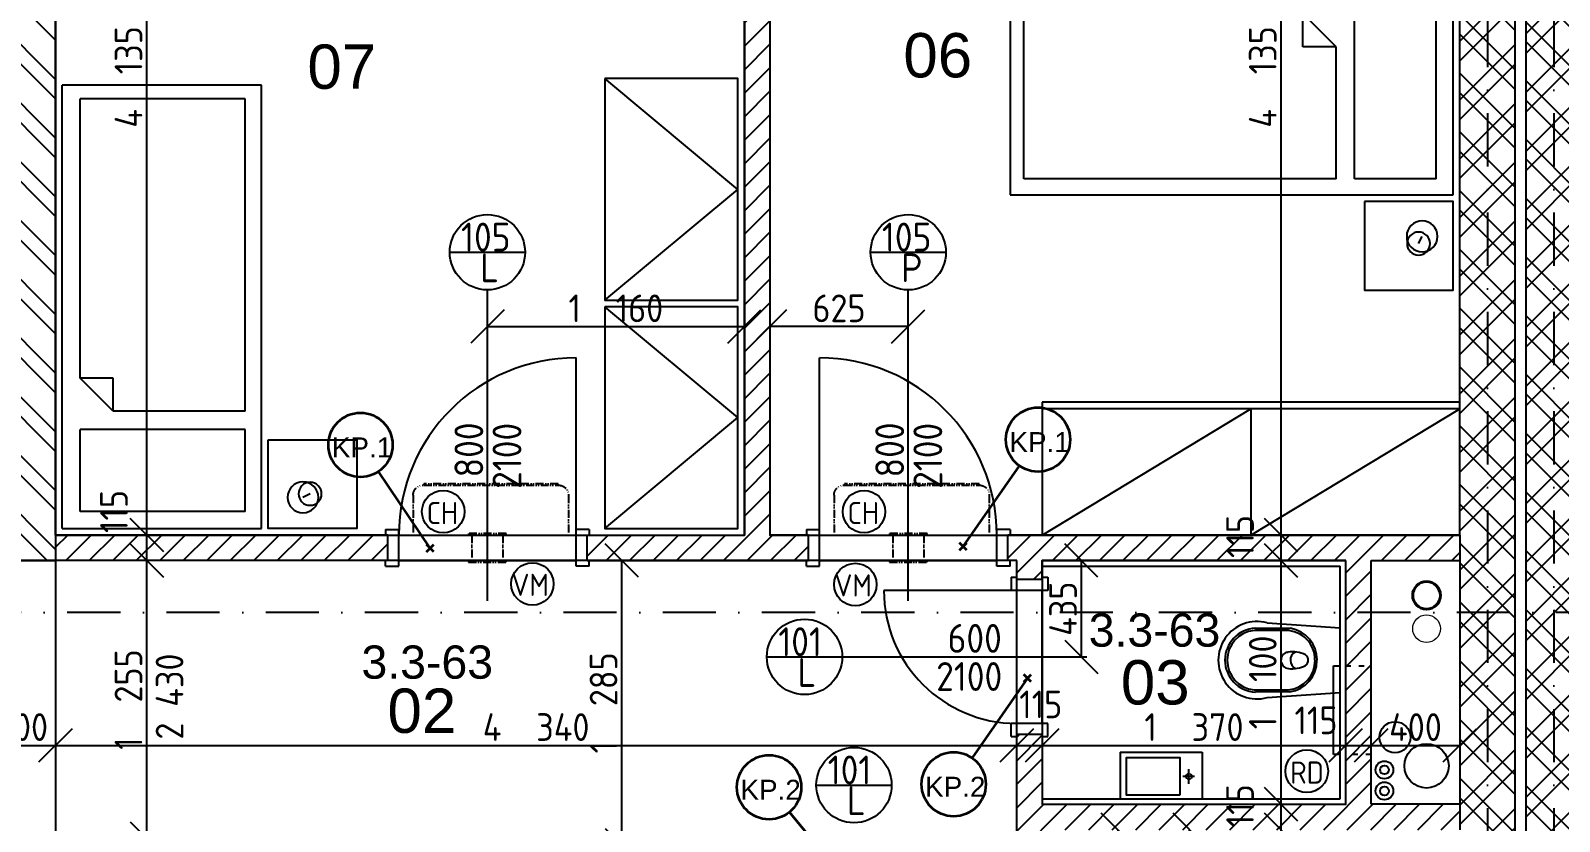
# Model space of a CAD drawing. Extents: x 4511820 to 5180432, y -1526536 to -944957.
# Drawn here: x 5116060 to 5122962, y -1115972 to -1112402 of the extents above; entities that cross this region are included whole.
import ezdxf

# ---------------------------------------------------------------- set-up
doc = ezdxf.new("R2010")
doc.units = 0
doc.header["$MEASUREMENT"] = 0
for name, pattern in [('ACAD_ISO03W100', [30, 12, -18]), ('ACAD_ISO12W100', [22, 12, -3, 0.5, -3, 0.5, -3]), ('BODKOCIARKOVANA_3', [5.6, 3, -1.3, 0, -1.3]), ('DASHED', [0.75, 0.5, -0.25])]:
    doc.linetypes.add(name, pattern=pattern)
doc.layers.get('0').update_dxf_attribs({"linetype": 'CONTINUOUS'})
doc.layers.get('Defpoints').update_dxf_attribs({"color": 61, "linetype": 'CONTINUOUS'})
for name, color, linetype in [('DVERE', 45, 'CONTINUOUS'), ('KÓTY', 4, 'CONTINUOUS'), ('MÚRY', 1, 'CONTINUOUS'), ('osi', 253, 'CONTINUOUS'), ('Plochy', 41, 'CONTINUOUS'), ('POPIS', 7, 'CONTINUOUS'), ('TENKÁ', 7, 'CONTINUOUS'), ('tzb', 153, 'CONTINUOUS'), ('Z-Kúrenie', 101, 'CONTINUOUS'), ('ZARIADENIE', 47, 'CONTINUOUS'), ('ZARIADOVACIE', 144, 'CONTINUOUS'), ('ZZ-chladenie', 133, 'CONTINUOUS'), ('zz-vetr', 52, 'CONTINUOUS'), ('ŠRAFY', 82, 'CONTINUOUS')]:
    doc.layers.add(name, color=color, linetype=linetype)
for name, color, linetype, lineweight in [('preklady', 74, 'CONTINUOUS', 35), ('zz-kanal-daždová', 136, 'CONTINUOUS', 40), ('zz-kanal-splaskova', 37, 'CONTINUOUS', 18)]:
    doc.layers.add(name, color=color, linetype=linetype, lineweight=lineweight)
doc.styles.add('ARIAL', font='arial.ttf')
doc.styles.add('STYLE1', font='isocp.shx')
doc.dimstyles.new('STANDARD-50', dxfattribs={"dimtxt": 125, "dimasz": 150, "dimexe": 10, "dimexo": 200, "dimgap": 20, "dimtad": 1, "dimdsep": 46, "dimlunit": 6, "dimtxsty": 'STYLE1', "dimblk1": 'OBLIQUE', "dimblk2": 'OBLIQUE', "dimsah": 1, "dimcen": 2.5, "dimse1": 1, "dimse2": 1, "dimadec": 0, "dimazin": 0, "dimtfac": 1, "dimtmove": 1, "dimatfit": 3, "dimldrblk": 'OBLIQUE', "dimfxl": 1, "dimtolj": 1, "dimtzin": 0, "dimarcsym": 0})
pattern_1 = [(45, (515270.5, 303822), (-53.0330086, 53.0330086), [])]
pattern_2 = [(45, (584112, 91563.12), (-132.5825215, 132.5825215), []), (45, (584200.39, 91563.12), (-132.5825215, 132.5825215), [])]
pattern_3 = [(135, (515810.9, 43955.85), (-132.5825215, -132.5825215), []), (135, (515810.9, 44044.24), (-132.5825215, -132.5825215), [])]

# ---------------------------------------------------------------- blocks, each defined once
blk = doc.blocks.new('JEDNOPOSTEL')
at = {"layer": 'ZARIADENIE', "ltscale": 0.25}
for p, q in [((4449069, -1322230.2), (4447069, -1322230.2)), ((4447069, -1323130.2), (4447069, -1322230.2)), ((4449069, -1322230.2), (4449069, -1323130.2)), ((4449069, -1323130.2), (4447069, -1323130.2)), ((4448913, -1323349.6), (4448929.1, -1323317.4))]:
    blk.add_line(p, q, dxfattribs=at)
at = {"layer": 'ZARIADENIE', "color": 76, "ltscale": 0.25}
for p, q in [((4448390.6, -1322311.3), (4447130.6, -1322311.3)), ((4447130.6, -1323056.9), (4447130.6, -1322311.3)), ((4448540.6, -1322461.3), (4448390.6, -1322311.3)), ((4448390.6, -1322461.3), (4448390.6, -1322311.3)), ((4448992.6, -1322311.3), (4448623.3, -1322311.3)), ((4448623.3, -1323056.9), (4448623.3, -1322311.3)), ((4448992.6, -1323056.9), (4448992.6, -1322311.3)), ((4448540.6, -1322461.3), (4448390.6, -1322461.3)), ((4448540.6, -1323056.9), (4448540.6, -1322461.3)), ((4448540.6, -1323056.9), (4447130.6, -1323056.9)), ((4448992.6, -1323056.9), (4448623.3, -1323056.9))]:
    blk.add_line(p, q, dxfattribs=at)
at = {"layer": 'ZARIADENIE'}
blk.add_lwpolyline([(4448669, -1323160.2), (4448669, -1323560.2), (4449069, -1323560.2), (4449069, -1323160.2)], close=True, dxfattribs=at)
at = {"layer": 'ZARIADENIE', "ltscale": 0.25}
for centre, radius in [((4448929.1, -1323317.4), 69.7), ((4448913, -1323349.6), 51.9)]:
    blk.add_circle(centre, radius, dxfattribs=at)
blk = doc.blocks.new('SKRINA')
at = {"layer": 'ZARIADENIE'}
for p, q in [((4449069, -1324645.2), (4448469, -1324145.2)), ((4448469, -1325145.2), (4449069, -1324645.2))]:
    blk.add_line(p, q, dxfattribs=at)
blk.add_lwpolyline([(4448469, -1324145.2), (4448469, -1325145.2), (4449069, -1325145.2), (4449069, -1324145.2)], close=True, dxfattribs=at)
blk = doc.blocks.new('DVOJPOSTEL')
at = {"layer": 'ZARIADENIE', "ltscale": 0.25}
for p, q in [((4444359, -1314665.2), (4444359, -1312665.2)), ((4444359, -1312665.2), (4446159, -1312665.2)), ((4445259, -1312665.2), (4445259, -1314665.2)), ((4446159, -1312665.2), (4446159, -1314665.2)), ((4444139.6, -1312821.2), (4444171.8, -1312805.1)), ((4446378.4, -1312821.2), (4446346.2, -1312805.1)), ((4446159, -1314665.2), (4444359, -1314665.2))]:
    blk.add_line(p, q, dxfattribs=at)
at = {"layer": 'ZARIADENIE', "color": 76, "ltscale": 0.25}
for p, q in [((4444432.3, -1312741.6), (4445177.9, -1312741.6)), ((4444432.3, -1312741.6), (4444432.3, -1313110.9)), ((4445177.9, -1312741.6), (4445177.9, -1313110.9)), ((4446085.7, -1312741.6), (4445340.1, -1312741.6)), ((4445340.1, -1312741.6), (4445340.1, -1313110.9)), ((4446085.7, -1312741.6), (4446085.7, -1313110.9)), ((4444432.3, -1313110.9), (4445177.9, -1313110.9)), ((4446085.7, -1313110.9), (4445340.1, -1313110.9)), ((4444432.3, -1313193.6), (4444432.3, -1314603.6)), ((4444432.3, -1313193.6), (4445027.9, -1313193.6)), ((4445027.9, -1313193.6), (4445177.9, -1313343.6)), ((4445027.9, -1313193.6), (4445027.9, -1313343.6)), ((4445490.1, -1313193.6), (4445340.1, -1313343.6)), ((4446085.7, -1313193.6), (4445490.1, -1313193.6)), ((4445490.1, -1313193.6), (4445490.1, -1313343.6)), ((4446085.7, -1313193.6), (4446085.7, -1314603.6)), ((4445027.9, -1313343.6), (4445177.9, -1313343.6)), ((4445177.9, -1313343.6), (4445177.9, -1314603.6)), ((4445340.1, -1313343.6), (4445340.1, -1314603.6)), ((4445490.1, -1313343.6), (4445340.1, -1313343.6)), ((4444432.3, -1314603.6), (4445177.9, -1314603.6)), ((4446085.7, -1314603.6), (4445340.1, -1314603.6))]:
    blk.add_line(p, q, dxfattribs=at)
at = {"layer": 'ZARIADENIE'}
for points in [[(4444329, -1313065.2), (4443929, -1313065.2), (4443929, -1312665.2), (4444329, -1312665.2)], [(4446189, -1313065.2), (4446589, -1313065.2), (4446589, -1312665.2), (4446189, -1312665.2)]]:
    blk.add_lwpolyline(points, close=True, dxfattribs=at)
at = {"layer": 'ZARIADENIE', "ltscale": 0.25}
for centre, radius in [((4444139.6, -1312821.2), 51.9), ((4444171.8, -1312805.1), 69.7), ((4446346.2, -1312805.1), 69.7), ((4446378.4, -1312821.2), 51.9)]:
    blk.add_circle(centre, radius, dxfattribs=at)
blk = doc.blocks.new('_OBLIQUE')
at = {"color": 0, "linetype": 'ByBlock'}
blk.add_line((-0.5, -0.5), (0.5, 0.5), dxfattribs=at)
blk = doc.blocks.new('*D17743')
at = {"layer": 'Defpoints', "color": 0}
for p in [(5115872.5, -1115628.5), (5116172.5, -1115628.5), (5116172.5, -1115628.5)]:
    blk.add_point(p, dxfattribs=at)
at = {"layer": 'KÓTY', "color": 0, "lineweight": -2}
blk.add_line((5115872.5, -1115628.5), (5116172.5, -1115628.5), dxfattribs=at)
at = {"layer": 'KÓTY', "color": 0, "linetype": 'ByBlock', "lineweight": -2, "xscale": 150, "yscale": 150, "zscale": 150, "rotation": 180}
blk.add_blockref('_OBLIQUE', (5115872.5, -1115628.5), dxfattribs=at)
at = {"layer": 'KÓTY', "color": 0, "linetype": 'ByBlock', "lineweight": -2, "xscale": 150, "yscale": 150, "zscale": 150}
blk.add_blockref('_OBLIQUE', (5116172.5, -1115628.5), dxfattribs=at)
at = {"layer": 'KÓTY', "color": 0, "insert": (5116022.5, -1115546), "char_height": 125, "attachment_point": 5, "style": 'STYLE1'}
blk.add_mtext('\\A1;300', dxfattribs=at)
blk = doc.blocks.new('*D17744')
at = {"layer": 'Defpoints', "color": 0}
for p in [(5116172.5, -1115628.5), (5120512.5, -1115628.5), (5120512.5, -1115628.5)]:
    blk.add_point(p, dxfattribs=at)
at = {"layer": 'KÓTY', "color": 0, "lineweight": -2}
blk.add_line((5116172.5, -1115628.5), (5120512.5, -1115628.5), dxfattribs=at)
at = {"layer": 'KÓTY', "color": 0, "linetype": 'ByBlock', "lineweight": -2, "xscale": 150, "yscale": 150, "zscale": 150, "rotation": 180}
blk.add_blockref('_OBLIQUE', (5116172.5, -1115628.5), dxfattribs=at)
at = {"layer": 'KÓTY', "color": 0, "linetype": 'ByBlock', "lineweight": -2, "xscale": 150, "yscale": 150, "zscale": 150}
blk.add_blockref('_OBLIQUE', (5120512.5, -1115628.5), dxfattribs=at)
at = {"layer": 'KÓTY', "color": 0, "insert": (5118342.5, -1115546), "char_height": 125, "attachment_point": 5, "style": 'STYLE1'}
blk.add_mtext('\\A1;4ﾠ340', dxfattribs=at)
blk = doc.blocks.new('*D17745')
at = {"layer": 'Defpoints', "color": 0}
for p in [(5120512.5, -1115628.5), (5120627.5, -1115628.5), (5120627.5, -1115628.5)]:
    blk.add_point(p, dxfattribs=at)
at = {"layer": 'KÓTY', "color": 0, "lineweight": -2}
blk.add_line((5120512.5, -1115628.5), (5120627.5, -1115628.5), dxfattribs=at)
at = {"layer": 'KÓTY', "color": 0, "linetype": 'ByBlock', "lineweight": -2, "xscale": 150, "yscale": 150, "zscale": 150, "rotation": 180}
blk.add_blockref('_OBLIQUE', (5120512.5, -1115628.5), dxfattribs=at)
at = {"layer": 'KÓTY', "color": 0, "linetype": 'ByBlock', "lineweight": -2, "xscale": 150, "yscale": 150, "zscale": 150}
blk.add_blockref('_OBLIQUE', (5120627.5, -1115628.5), dxfattribs=at)
at = {"layer": 'KÓTY', "color": 0, "insert": (5120620.8, -1115443.5), "char_height": 125, "attachment_point": 5, "style": 'STYLE1'}
blk.add_mtext('\\A1;115', dxfattribs=at)
blk = doc.blocks.new('*D17746')
at = {"layer": 'Defpoints', "color": 0}
for p in [(5120627.5, -1115628.5), (5121997.5, -1115628.5), (5121997.5, -1115628.5)]:
    blk.add_point(p, dxfattribs=at)
at = {"layer": 'KÓTY', "color": 0, "lineweight": -2}
blk.add_line((5120627.5, -1115628.5), (5121997.5, -1115628.5), dxfattribs=at)
at = {"layer": 'KÓTY', "color": 0, "linetype": 'ByBlock', "lineweight": -2, "xscale": 150, "yscale": 150, "zscale": 150, "rotation": 180}
blk.add_blockref('_OBLIQUE', (5120627.5, -1115628.5), dxfattribs=at)
at = {"layer": 'KÓTY', "color": 0, "linetype": 'ByBlock', "lineweight": -2, "xscale": 150, "yscale": 150, "zscale": 150}
blk.add_blockref('_OBLIQUE', (5121997.5, -1115628.5), dxfattribs=at)
at = {"layer": 'KÓTY', "color": 0, "insert": (5121312.5, -1115546), "char_height": 125, "attachment_point": 5, "style": 'STYLE1'}
blk.add_mtext('\\A1;1ﾠ370', dxfattribs=at)
blk = doc.blocks.new('*D17747')
at = {"layer": 'Defpoints', "color": 0}
for p in [(5121997.5, -1115628.5), (5122112.5, -1115628.5), (5122112.5, -1115628.5)]:
    blk.add_point(p, dxfattribs=at)
at = {"layer": 'KÓTY', "color": 0, "lineweight": -2}
blk.add_line((5121997.5, -1115628.5), (5122112.5, -1115628.5), dxfattribs=at)
at = {"layer": 'KÓTY', "color": 0, "linetype": 'ByBlock', "lineweight": -2, "xscale": 150, "yscale": 150, "zscale": 150, "rotation": 180}
blk.add_blockref('_OBLIQUE', (5121997.5, -1115628.5), dxfattribs=at)
at = {"layer": 'KÓTY', "color": 0, "linetype": 'ByBlock', "lineweight": -2, "xscale": 150, "yscale": 150, "zscale": 150}
blk.add_blockref('_OBLIQUE', (5122112.5, -1115628.5), dxfattribs=at)
at = {"layer": 'KÓTY', "color": 0, "insert": (5121863.5, -1115515.5), "char_height": 125, "attachment_point": 5, "style": 'STYLE1'}
blk.add_mtext('\\A1;115', dxfattribs=at)
blk = doc.blocks.new('*D17748')
at = {"layer": 'Defpoints', "color": 0}
for p in [(5122112.5, -1115628.5), (5122512.5, -1115628.5), (5122512.5, -1115628.5)]:
    blk.add_point(p, dxfattribs=at)
at = {"layer": 'KÓTY', "color": 0, "lineweight": -2}
blk.add_line((5122112.5, -1115628.5), (5122512.5, -1115628.5), dxfattribs=at)
at = {"layer": 'KÓTY', "color": 0, "linetype": 'ByBlock', "lineweight": -2, "xscale": 150, "yscale": 150, "zscale": 150, "rotation": 180}
blk.add_blockref('_OBLIQUE', (5122112.5, -1115628.5), dxfattribs=at)
at = {"layer": 'KÓTY', "color": 0, "linetype": 'ByBlock', "lineweight": -2, "xscale": 150, "yscale": 150, "zscale": 150}
blk.add_blockref('_OBLIQUE', (5122512.5, -1115628.5), dxfattribs=at)
at = {"layer": 'KÓTY', "color": 0, "insert": (5122312.5, -1115546), "char_height": 125, "attachment_point": 5, "style": 'STYLE1'}
blk.add_mtext('\\A1;400', dxfattribs=at)
blk = doc.blocks.new('*D17846')
at = {"layer": 'Defpoints', "color": 0}
for p in [(5116172.5, -1114794.2), (5116584.5, -1114794.2), (5116172.5, -1116049.2)]:
    blk.add_point(p, dxfattribs=at)
at = {"layer": 'KÓTY', "color": 0, "lineweight": -2}
blk.add_line((5116584.5, -1116049.2), (5116584.5, -1114794.2), dxfattribs=at)
at = {"layer": 'KÓTY', "color": 0, "linetype": 'ByBlock', "lineweight": -2, "xscale": 150, "yscale": 150, "zscale": 150}
for p, rotation in [((5116584.5, -1114794.2), 90), ((5116584.5, -1116049.2), 270)]:
    blk.add_blockref('_OBLIQUE', p, dxfattribs=dict(at, rotation=rotation))
at = {"layer": 'KÓTY', "color": 0, "insert": (5116502, -1115421.7), "char_height": 125, "attachment_point": 5, "rotation": 90, "style": 'STYLE1'}
blk.add_mtext('\\A1;1ﾠ255', dxfattribs=at)
blk = doc.blocks.new('*D17847')
at = {"layer": 'Defpoints', "color": 0}
for p in [(5116172.5, -1114679.2), (5116584.5, -1114679.2), (5116172.5, -1114794.2)]:
    blk.add_point(p, dxfattribs=at)
at = {"layer": 'KÓTY', "color": 0, "lineweight": -2}
blk.add_line((5116584.5, -1114794.2), (5116584.5, -1114679.2), dxfattribs=at)
at = {"layer": 'KÓTY', "color": 0, "linetype": 'ByBlock', "lineweight": -2, "xscale": 150, "yscale": 150, "zscale": 150}
for p, rotation in [((5116584.5, -1114679.2), 90), ((5116584.5, -1114794.2), 270)]:
    blk.add_blockref('_OBLIQUE', p, dxfattribs=dict(at, rotation=rotation))
at = {"layer": 'KÓTY', "color": 0, "insert": (5116436.5, -1114573), "char_height": 125, "attachment_point": 5, "rotation": 90, "style": 'STYLE1'}
blk.add_mtext('\\A1;115', dxfattribs=at)
blk = doc.blocks.new('*D17848')
at = {"layer": 'Defpoints', "color": 0}
for p in [(5116172.5, -1110544.2), (5116584.5, -1110544.2), (5116172.5, -1114679.2)]:
    blk.add_point(p, dxfattribs=at)
at = {"layer": 'KÓTY', "color": 0, "lineweight": -2}
blk.add_line((5116584.5, -1114679.2), (5116584.5, -1110544.2), dxfattribs=at)
at = {"layer": 'KÓTY', "color": 0, "linetype": 'ByBlock', "lineweight": -2, "xscale": 150, "yscale": 150, "zscale": 150}
for p, rotation in [((5116584.5, -1110544.2), 90), ((5116584.5, -1114679.2), 270)]:
    blk.add_blockref('_OBLIQUE', p, dxfattribs=dict(at, rotation=rotation))
at = {"layer": 'KÓTY', "color": 0, "insert": (5116502, -1112611.7), "char_height": 125, "attachment_point": 5, "rotation": 90, "style": 'STYLE1'}
blk.add_mtext('\\A1;4ﾠ135', dxfattribs=at)
blk = doc.blocks.new('*D17849')
at = {"layer": 'Defpoints', "color": 0}
for p in [(5118122.5, -1113573), (5119282.5, -1113573), (5119282.5, -1113738.5)]:
    blk.add_point(p, dxfattribs=at)
at = {"layer": 'KÓTY', "color": 0, "lineweight": -2}
blk.add_line((5118122.5, -1113738.5), (5119282.5, -1113738.5), dxfattribs=at)
at = {"layer": 'KÓTY', "color": 0, "linetype": 'ByBlock', "lineweight": -2, "xscale": 150, "yscale": 150, "zscale": 150, "rotation": 180}
blk.add_blockref('_OBLIQUE', (5118122.5, -1113738.5), dxfattribs=at)
at = {"layer": 'KÓTY', "color": 0, "linetype": 'ByBlock', "lineweight": -2, "xscale": 150, "yscale": 150, "zscale": 150}
blk.add_blockref('_OBLIQUE', (5119282.5, -1113738.5), dxfattribs=at)
at = {"layer": 'KÓTY', "color": 0, "insert": (5118702.5, -1113656), "char_height": 125, "attachment_point": 5, "style": 'STYLE1'}
blk.add_mtext('\\A1;1ﾠ160', dxfattribs=at)
blk = doc.blocks.new('*D17850')
at = {"layer": 'Defpoints', "color": 0}
for p in [(5119397.5, -1113738.5), (5119397.5, -1114679.2), (5120022.5, -1114679.2)]:
    blk.add_point(p, dxfattribs=at)
at = {"layer": 'KÓTY', "color": 0, "lineweight": -2}
blk.add_line((5120022.5, -1113738.5), (5119397.5, -1113738.5), dxfattribs=at)
at = {"layer": 'KÓTY', "color": 0, "linetype": 'ByBlock', "lineweight": -2, "xscale": 150, "yscale": 150, "zscale": 150, "rotation": 180}
blk.add_blockref('_OBLIQUE', (5119397.5, -1113738.5), dxfattribs=at)
at = {"layer": 'KÓTY', "color": 0, "linetype": 'ByBlock', "lineweight": -2, "xscale": 150, "yscale": 150, "zscale": 150}
blk.add_blockref('_OBLIQUE', (5120022.5, -1113738.5), dxfattribs=at)
at = {"layer": 'KÓTY', "color": 0, "insert": (5119710, -1113656), "char_height": 125, "attachment_point": 5, "style": 'STYLE1'}
blk.add_mtext('\\A1;625', dxfattribs=at)
blk = doc.blocks.new('*D17854')
at = {"layer": 'Defpoints', "color": 0}
for p in [(5121705.5, -1116009.2), (5121705.5, -1116009.2), (5121705.5, -1118264.2)]:
    blk.add_point(p, dxfattribs=at)
at = {"layer": 'KÓTY', "color": 0, "lineweight": -2}
blk.add_line((5121705.5, -1118264.2), (5121705.5, -1116009.2), dxfattribs=at)
at = {"layer": 'KÓTY', "color": 0, "linetype": 'ByBlock', "lineweight": -2, "xscale": 150, "yscale": 150, "zscale": 150}
for p, rotation in [((5121705.5, -1116009.2), 90), ((5121705.5, -1118264.2), 270)]:
    blk.add_blockref('_OBLIQUE', p, dxfattribs=dict(at, rotation=rotation))
at = {"layer": 'KÓTY', "color": 0, "insert": (5121597, -1116909.5), "char_height": 125, "attachment_point": 5, "rotation": 90, "style": 'STYLE1'}
blk.add_mtext('\\A1;2ﾠ255', dxfattribs=at)
blk = doc.blocks.new('*D17855')
at = {"layer": 'Defpoints', "color": 0}
for p in [(5121705.5, -1115894.2), (5121705.5, -1115894.2), (5121705.5, -1116009.2)]:
    blk.add_point(p, dxfattribs=at)
at = {"layer": 'KÓTY', "color": 0, "lineweight": -2}
blk.add_line((5121705.5, -1116009.2), (5121705.5, -1115894.2), dxfattribs=at)
at = {"layer": 'KÓTY', "color": 0, "linetype": 'ByBlock', "lineweight": -2, "xscale": 150, "yscale": 150, "zscale": 150}
for p, rotation in [((5121705.5, -1115894.2), 90), ((5121705.5, -1116009.2), 270)]:
    blk.add_blockref('_OBLIQUE', p, dxfattribs=dict(at, rotation=rotation))
at = {"layer": 'KÓTY', "color": 0, "insert": (5121520.5, -1115900.9), "char_height": 125, "attachment_point": 5, "rotation": 90, "style": 'STYLE1'}
blk.add_mtext('\\A1;115', dxfattribs=at)
blk = doc.blocks.new('*D17856')
at = {"layer": 'Defpoints', "color": 0}
for p in [(5121705.5, -1114794.2), (5121705.5, -1114794.2), (5121705.5, -1115894.2)]:
    blk.add_point(p, dxfattribs=at)
at = {"layer": 'KÓTY', "color": 0, "lineweight": -2}
blk.add_line((5121705.5, -1115894.2), (5121705.5, -1114794.2), dxfattribs=at)
at = {"layer": 'KÓTY', "color": 0, "linetype": 'ByBlock', "lineweight": -2, "xscale": 150, "yscale": 150, "zscale": 150}
for p, rotation in [((5121705.5, -1114794.2), 90), ((5121705.5, -1115894.2), 270)]:
    blk.add_blockref('_OBLIQUE', p, dxfattribs=dict(at, rotation=rotation))
at = {"layer": 'KÓTY', "color": 0, "insert": (5121623, -1115344.2), "char_height": 125, "attachment_point": 5, "rotation": 90, "style": 'STYLE1'}
blk.add_mtext('\\A1;1ﾠ100', dxfattribs=at)
blk = doc.blocks.new('*D17857')
at = {"layer": 'Defpoints', "color": 0}
for p in [(5121705.5, -1114679.2), (5121705.5, -1114679.2), (5121705.5, -1114794.2)]:
    blk.add_point(p, dxfattribs=at)
at = {"layer": 'KÓTY', "color": 0, "lineweight": -2}
blk.add_line((5121705.5, -1114794.2), (5121705.5, -1114679.2), dxfattribs=at)
at = {"layer": 'KÓTY', "color": 0, "linetype": 'ByBlock', "lineweight": -2, "xscale": 150, "yscale": 150, "zscale": 150}
for p, rotation in [((5121705.5, -1114679.2), 90), ((5121705.5, -1114794.2), 270)]:
    blk.add_blockref('_OBLIQUE', p, dxfattribs=dict(at, rotation=rotation))
at = {"layer": 'KÓTY', "color": 0, "insert": (5121520.5, -1114685.9), "char_height": 125, "attachment_point": 5, "rotation": 90, "style": 'STYLE1'}
blk.add_mtext('\\A1;115', dxfattribs=at)
blk = doc.blocks.new('*D17858')
at = {"layer": 'Defpoints', "color": 0}
for p in [(5121705.5, -1110544.2), (5122012.5, -1110544.2), (5121705.5, -1114679.2)]:
    blk.add_point(p, dxfattribs=at)
at = {"layer": 'KÓTY', "color": 0, "lineweight": -2}
blk.add_line((5121705.5, -1114679.2), (5121705.5, -1110544.2), dxfattribs=at)
at = {"layer": 'KÓTY', "color": 0, "linetype": 'ByBlock', "lineweight": -2, "xscale": 150, "yscale": 150, "zscale": 150}
for p, rotation in [((5121705.5, -1110544.2), 90), ((5121705.5, -1114679.2), 270)]:
    blk.add_blockref('_OBLIQUE', p, dxfattribs=dict(at, rotation=rotation))
at = {"layer": 'KÓTY', "color": 0, "insert": (5121623, -1112611.7), "char_height": 125, "attachment_point": 5, "rotation": 90, "style": 'STYLE1'}
blk.add_mtext('\\A1;4ﾠ135', dxfattribs=at)
blk = doc.blocks.new('*D17860')
at = {"layer": 'Defpoints', "color": 0}
for p in [(5118729.5, -1114794.2), (5119072.5, -1114794.2), (5119262.5, -1116079.2)]:
    blk.add_point(p, dxfattribs=at)
at = {"layer": 'KÓTY', "color": 0, "lineweight": -2}
blk.add_line((5118729.5, -1116079.2), (5118729.5, -1114794.2), dxfattribs=at)
at = {"layer": 'KÓTY', "color": 0, "linetype": 'ByBlock', "lineweight": -2, "xscale": 150, "yscale": 150, "zscale": 150}
for p, rotation in [((5118729.5, -1114794.2), 90), ((5118729.5, -1116079.2), 270)]:
    blk.add_blockref('_OBLIQUE', p, dxfattribs=dict(at, rotation=rotation))
at = {"layer": 'KÓTY', "color": 0, "insert": (5118647, -1115436.7), "char_height": 125, "attachment_point": 5, "rotation": 90, "style": 'STYLE1'}
blk.add_mtext('\\A1;1ﾠ285', dxfattribs=at)
blk = doc.blocks.new('*D17870')
at = {"layer": 'Defpoints', "color": 0}
for p in [(5120804, -1114794.2), (5120829, -1114794.2), (5120829, -1115229.2)]:
    blk.add_point(p, dxfattribs=at)
at = {"layer": 'KÓTY', "color": 0, "lineweight": -2}
blk.add_line((5120804, -1115229.2), (5120804, -1114794.2), dxfattribs=at)
at = {"layer": 'KÓTY', "color": 0, "linetype": 'ByBlock', "lineweight": -2, "xscale": 150, "yscale": 150, "zscale": 150}
for p, rotation in [((5120804, -1114794.2), 90), ((5120804, -1115229.2), 270)]:
    blk.add_blockref('_OBLIQUE', p, dxfattribs=dict(at, rotation=rotation))
at = {"layer": 'KÓTY', "color": 0, "insert": (5120721.5, -1115011.7), "char_height": 125, "attachment_point": 5, "rotation": 90, "style": 'STYLE1'}
blk.add_mtext('\\A1;435', dxfattribs=at)
blk = doc.blocks.new('*D17909')
at = {"layer": 'Defpoints', "color": 0}
for p in [(5120627.5, -1116009.2), (5120627.5, -1116194.2), (5120969, -1116194.2)]:
    blk.add_point(p, dxfattribs=at)
at = {"layer": 'KÓTY', "color": 0, "lineweight": -2}
blk.add_line((5120969, -1116009.2), (5120969, -1116194.2), dxfattribs=at)
at = {"layer": 'KÓTY', "color": 0, "linetype": 'ByBlock', "lineweight": -2, "xscale": 150, "yscale": 150, "zscale": 150}
for p, rotation in [((5120969, -1116009.2), 90), ((5120969, -1116194.2), 270)]:
    blk.add_blockref('_OBLIQUE', p, dxfattribs=dict(at, rotation=rotation))
at = {"layer": 'KÓTY', "color": 0, "insert": (5120901.5, -1116337.5), "char_height": 125, "attachment_point": 5, "rotation": 90, "style": 'STYLE1'}
blk.add_mtext('\\A1;185', dxfattribs=at)
blk = doc.blocks.new('*D17910')
at = {"layer": 'Defpoints', "color": 0}
for p in [(5121293, -1116009.2), (5122397.5, -1116009.2), (5122397.5, -1116124.2)]:
    blk.add_point(p, dxfattribs=at)
at = {"layer": 'KÓTY', "color": 0, "lineweight": -2}
blk.add_line((5121293, -1116124.2), (5121293, -1116009.2), dxfattribs=at)
at = {"layer": 'KÓTY', "color": 0, "linetype": 'ByBlock', "lineweight": -2, "xscale": 150, "yscale": 150, "zscale": 150}
for p, rotation in [((5121293, -1116009.2), 90), ((5121293, -1116124.2), 270)]:
    blk.add_blockref('_OBLIQUE', p, dxfattribs=dict(at, rotation=rotation))
at = {"layer": 'KÓTY', "color": 0, "insert": (5121255.5, -1116280.5), "char_height": 125, "attachment_point": 5, "rotation": 90, "style": 'STYLE1'}
blk.add_mtext('\\A1;115', dxfattribs=at)
blk = doc.blocks.new('chlad2')
at = {"layer": 'ZZ-chladenie', "linetype": 'ACAD_ISO12W100', "ltscale": 3}
for p, q in [((5102412.5, -1105747.3), (5102592.5, -1105747.3)), ((5102412.5, -1106448.4), (5102592.5, -1106448.4))]:
    blk.add_line(p, q, dxfattribs=at)
blk.add_lwpolyline([(5102367.5, -1106402), (5102360.8, -1106402), (5102360.8, -1105794.8), (5102367.5, -1105794.8)], close=True, dxfattribs=at)
for centre, start, end in [((5102412.5, -1105792.3), 90, 180), ((5102412.5, -1106403.4), 180, 270)]:
    blk.add_arc(centre, 45, start, end, dxfattribs=at)

msp = doc.modelspace()

# ---------------------------------------------------------------- hatches: boundary and pattern name
at = {"layer": 'ŠRAFY'}
h = msp.add_hatch(dxfattribs=at)
h.set_pattern_fill('ANSI32', color=256, scale=500, angle=90)
h.set_pattern_definition([(135, (515810.9, 44482.1), (-132.5825215, -132.5825215), []), (135, (515810.9, 44570.48), (-132.5825215, -132.5825215), [])])
h.paths.add_polyline_path([(5116172.5, -1114794.191), (5116172.5, -1114679.191), (5116172.5, -1110544.191), (5115872.5, -1110544.191), (5115872.5, -1113489.191), (5115872.5, -1113604.191), (5115872.5, -1114794.191)])
at = {"layer": 'ŠRAFY', "ltscale": 0.25}
h = msp.add_hatch(dxfattribs=at)
h.set_pattern_fill('ANSI31', color=256, scale=600, style=0)
h.set_pattern_definition(pattern_1)
h.paths.add_polyline_path([(5119397.5, -1110544.191), (5119282.5, -1110544.191), (5119282.5, -1114679.191), (5118572.5, -1114679.191), (5118572.5, -1114794.191), (5119572.5, -1114794.191), (5119572.5, -1114679.191), (5119397.5, -1114679.191)])
at = {"layer": 'ŠRAFY'}
h = msp.add_hatch(dxfattribs=at)
h.set_pattern_fill('ANSI32', color=256, scale=500)
h.set_pattern_definition(pattern_2)
h.paths.add_polyline_path([(5122762.5, -1110544.191), (5122512.5, -1110544.191), (5122512.5, -1114679.191), (5122512.5, -1114794.191), (5122512.5, -1115894.191), (5122512.5, -1116009.191), (5122512.5, -1118264.191), (5122512.5, -1118404.191), (5122512.5, -1119124.191), (5122512.5, -1119204.191), (5122512.5, -1119504.191), (5122512.5, -1119584.191), (5122512.5, -1123464.191), (5122762.5, -1123464.191)])
h = msp.add_hatch(dxfattribs=at)
h.set_pattern_fill('ANSI32', color=256, scale=500, angle=90)
h.set_pattern_definition(pattern_3)
h.paths.add_polyline_path([(5122762.5, -1110544.191), (5122512.5, -1110544.191), (5122512.5, -1114679.191), (5122512.5, -1114794.191), (5122512.5, -1115894.191), (5122512.5, -1116009.191), (5122512.5, -1118264.191), (5122512.5, -1118404.191), (5122512.5, -1119124.191), (5122512.5, -1119204.191), (5122512.5, -1119504.191), (5122512.5, -1119584.191), (5122512.5, -1123464.191), (5122762.5, -1123464.191)])
h = msp.add_hatch(dxfattribs=at)
h.set_pattern_fill('ANSI32', color=256, scale=500)
h.set_pattern_definition(pattern_2)
h.paths.add_polyline_path([(5123062.5, -1120020.638), (5123062.5, -1118174.191), (5123062.5, -1118059.191), (5123062.5, -1115809.191), (5123062.5, -1115694.191), (5123062.5, -1114694.191), (5123062.5, -1114579.191), (5123062.5, -1110544.191), (5122812.5, -1110544.191), (5122812.5, -1123844.191), (5123062.5, -1123844.191), (5123062.5, -1122404.191), (5123062.5, -1122229.191), (5123062.5, -1122214.191)])
h = msp.add_hatch(dxfattribs=at)
h.set_pattern_fill('ANSI32', color=256, scale=500, angle=90)
h.set_pattern_definition(pattern_3)
h.paths.add_polyline_path([(5123062.5, -1120020.638), (5123062.5, -1118174.191), (5123062.5, -1118059.191), (5123062.5, -1115809.191), (5123062.5, -1115694.191), (5123062.5, -1114694.191), (5123062.5, -1114579.191), (5123062.5, -1110544.191), (5122812.5, -1110544.191), (5122812.5, -1123844.191), (5123062.5, -1123844.191), (5123062.5, -1122404.191), (5123062.5, -1122229.191), (5123062.5, -1122214.191)])
at = {"layer": 'ŠRAFY', "ltscale": 0.25}
h = msp.add_hatch(dxfattribs=at)
h.set_pattern_fill('ANSI31', color=256, scale=600, style=0)
h.set_pattern_definition(pattern_1)
h.paths.add_polyline_path([(5117662.5, -1114794.191), (5117672.5, -1114794.191), (5117672.5, -1114679.191), (5117662.5, -1114679.191), (5116172.5, -1114679.191), (5116172.5, -1114794.191)])
h = msp.add_hatch(dxfattribs=at)
h.set_pattern_fill('ANSI31', color=256, scale=600, style=0)
h.set_pattern_definition(pattern_1)
h.paths.add_polyline_path([(5122512.5, -1115894.191), (5122112.5, -1115894.191), (5122112.5, -1114794.191), (5122512.5, -1114794.191), (5122512.5, -1114679.191), (5120472.5, -1114679.191), (5120472.5, -1114794.191), (5120512.5, -1114794.191), (5120512.5, -1114879.191), (5120627.5, -1114879.191), (5120627.5, -1114794.191), (5121997.5, -1114794.191), (5121997.5, -1115894.191), (5120627.5, -1115894.191), (5120627.5, -1115579.191), (5120512.5, -1115579.191), (5120512.5, -1116079.191), (5120127.5, -1116079.191), (5120127.5, -1116194.191), (5120627.5, -1116194.191), (5120627.5, -1116009.191), (5122512.5, -1116009.191)])

# ---------------------------------------------------------------- linework, layer by layer
at = {"layer": 'DVERE', "ltscale": 0.25}
for p, q in [((5117952.5, -1113403.035), (5118292.5, -1113403.035)), ((5119852.5, -1113403.035), (5120192.5, -1113403.035)), ((5118122.5, -1114975.691), (5118122.5, -1113573.035)), ((5120022.5, -1114975.691), (5120022.5, -1113573.035)), ((5118522.5, -1114679.191), (5118522.5, -1113879.191)), ((5119622.5, -1114679.191), (5119622.5, -1113879.191)), ((5118522.5, -1114629.191), (5118522.5, -1114464.191)), ((5117662.5, -1114654.191), (5117722.5, -1114654.191)), ((5117662.5, -1114654.191), (5117662.5, -1114679.191)), ((5117722.5, -1114819.191), (5117722.5, -1114654.191)), ((5117722.5, -1114679.191), (5118522.5, -1114679.191)), ((5118582.5, -1114654.191), (5118522.5, -1114654.191)), ((5118522.5, -1114819.191), (5118522.5, -1114654.191)), ((5118582.5, -1114654.191), (5118582.5, -1114679.191)), ((5119562.5, -1114654.191), (5119622.5, -1114654.191)), ((5119562.5, -1114654.191), (5119562.5, -1114679.191)), ((5119622.5, -1114819.191), (5119622.5, -1114654.191)), ((5119622.5, -1114679.191), (5120422.5, -1114679.191)), ((5120482.5, -1114654.191), (5120422.5, -1114654.191)), ((5120422.5, -1114819.191), (5120422.5, -1114654.191)), ((5120482.5, -1114654.191), (5120482.5, -1114679.191)), ((5117662.5, -1114819.191), (5117662.5, -1114794.191)), ((5117662.5, -1114819.191), (5117722.5, -1114819.191)), ((5117722.5, -1114794.191), (5118522.5, -1114794.191)), ((5118582.5, -1114819.191), (5118522.5, -1114819.191)), ((5118582.5, -1114819.191), (5118582.5, -1114794.191)), ((5119562.5, -1114819.191), (5119562.5, -1114794.191)), ((5119562.5, -1114819.191), (5119622.5, -1114819.191)), ((5119622.5, -1114794.191), (5120422.5, -1114794.191)), ((5120482.5, -1114819.191), (5120422.5, -1114819.191)), ((5120482.5, -1114819.191), (5120482.5, -1114794.191)), ((5120487.5, -1114869.191), (5120487.5, -1114929.191)), ((5120487.5, -1114869.191), (5120512.5, -1114869.191)), ((5120627.5, -1114869.191), (5120652.5, -1114869.191)), ((5120652.5, -1114869.191), (5120652.5, -1114929.191)), ((5120512.5, -1114929.191), (5119912.5, -1114929.191)), ((5120652.5, -1114929.191), (5120487.5, -1114929.191)), ((5120512.5, -1115529.191), (5120512.5, -1114929.191)), ((5120627.5, -1115529.191), (5120627.5, -1114929.191)), ((5119384.344, -1115229.191), (5119724.344, -1115229.191)), ((5119724.344, -1115229.191), (5120829, -1115229.191)), ((5120487.5, -1115589.191), (5120487.5, -1115529.191)), ((5120652.5, -1115529.191), (5120487.5, -1115529.191)), ((5120652.5, -1115589.191), (5120652.5, -1115529.191)), ((5120487.5, -1115589.191), (5120512.5, -1115589.191)), ((5120627.5, -1115589.191), (5120652.5, -1115589.191)), ((5119607.5, -1115807.863), (5119947.5, -1115807.863))]:
    msp.add_line(p, q, dxfattribs=at)
for centre in [(5118122.5, -1113403.035), (5120022.5, -1113403.035), (5119554.344, -1115229.191), (5119777.5, -1115807.863)]:
    msp.add_circle(centre, 170, dxfattribs=at)
for centre, radius, start, end in [((5118522.5, -1114679.191), 800, 90, 180), ((5119622.5, -1114679.191), 800, 0, 90), ((5120512.5, -1114929.191), 600, 180, 270)]:
    msp.add_arc(centre, radius, start, end, dxfattribs=at)
at = {"layer": 'MÚRY'}
for p, q in [((5116172.5, -1114679.191), (5116172.5, -1110544.191)), ((5116172.5, -1114679.191), (5116172.5, -1110544.191)), ((5119282.5, -1110544.191), (5119282.5, -1114679.191)), ((5119397.5, -1110544.191), (5119397.5, -1114679.191)), ((5122512.5, -1114679.191), (5122512.5, -1110544.191)), ((5122512.5, -1115894.191), (5122112.5, -1115894.191))]:
    msp.add_line(p, q, dxfattribs=at)
at = {"layer": 'MÚRY', "ltscale": 0.25}
for p, q in [((5117672.5, -1114679.191), (5116172.5, -1114679.191)), ((5117672.5, -1114794.191), (5117672.5, -1114679.191)), ((5118572.5, -1114679.191), (5119282.5, -1114679.191)), ((5118572.5, -1114794.191), (5118572.5, -1114679.191)), ((5119572.5, -1114679.191), (5119397.5, -1114679.191)), ((5119572.5, -1114794.191), (5119572.5, -1114679.191)), ((5122512.5, -1114679.191), (5120472.5, -1114679.191)), ((5120472.5, -1114794.191), (5120472.5, -1114679.191)), ((5117672.5, -1114794.191), (5115872.5, -1114794.191)), ((5118572.5, -1114794.191), (5119572.5, -1114794.191)), ((5120512.5, -1114794.191), (5120472.5, -1114794.191)), ((5120512.5, -1114879.191), (5120512.5, -1114794.191)), ((5120627.5, -1114879.191), (5120627.5, -1114794.191)), ((5120627.5, -1114794.191), (5121997.5, -1114794.191)), ((5121997.5, -1115894.191), (5121997.5, -1114794.191)), ((5122112.5, -1115894.191), (5122112.5, -1114794.191)), ((5122112.5, -1114794.191), (5122512.5, -1114794.191)), ((5122512.5, -1114794.191), (5122512.5, -1115894.191)), ((5120627.5, -1114879.191), (5120512.5, -1114879.191)), ((5120512.5, -1116079.191), (5120512.5, -1115579.191)), ((5120627.5, -1115579.191), (5120512.5, -1115579.191)), ((5120627.5, -1115579.191), (5120627.5, -1115894.191)), ((5120627.5, -1115894.191), (5121997.5, -1115894.191))]:
    msp.add_line(p, q, dxfattribs=at)
at = {"layer": 'osi', "linetype": 'BODKOCIARKOVANA_3', "ltscale": 80}
for p, q in [((5122637.5, -1109191.097), (5122637.5, -1141119)), ((5122937.5, -1109191.097), (5122937.5, -1141119)), ((5157242.5, -1115029.191), (5093572.5, -1115029.191))]:
    msp.add_line(p, q, dxfattribs=at)
at = {"layer": 'Plochy'}
for points in [[(5119282.5, -1110544.191), (5116172.5, -1110544.191), (5116172.5, -1114679.191), (5119282.5, -1114679.191)], [(5122512.5, -1110544.191), (5119397.5, -1110544.191), (5119397.5, -1114679.191), (5122512.5, -1114679.191)], [(5109532.5, -1114224.191), (5109532.5, -1112969.191), (5112982.5, -1112969.191), (5112982.5, -1113604.191), (5115872.5, -1113604.191), (5115872.5, -1114794.191), (5116172.5, -1114794.191), (5116172.5, -1116049.191), (5112962.5, -1116049.191), (5112962.5, -1114739.191), (5110597.5, -1114739.191), (5110597.5, -1114224.191)], [(5120512.5, -1114794.191), (5116172.5, -1114794.191), (5116172.5, -1116079.191), (5120512.5, -1116079.191)], [(5121997.5, -1114794.191), (5120627.5, -1114794.191), (5120627.5, -1115894.191), (5121997.5, -1115894.191)]]:
    msp.add_lwpolyline(points, close=True, dxfattribs=at)
at = {"layer": 'preklady'}
for p, q in [((5117864.5, -1114738), (5117630.763, -1114392.589)), ((5120271, -1114730.5), (5120525.331, -1114367.277)), ((5117847.883, -1114754.617), (5117881.117, -1114721.383)), ((5117881.118, -1114754.618), (5117847.884, -1114721.384)), ((5120254.383, -1114747.117), (5120287.617, -1114713.883)), ((5120287.618, -1114747.118), (5120254.384, -1114713.884)), ((5120560.5, -1115325.5), (5120310.501, -1115684.994)), ((5120543.883, -1115342.117), (5120577.117, -1115308.883)), ((5120577.118, -1115342.118), (5120543.884, -1115308.884)), ((5119651.501, -1116132.001), (5119486.034, -1115929.762))]:
    msp.add_line(p, q, dxfattribs=at)
at = {"layer": 'preklady', "ltscale": 0.25}
for centre in [(5117549.5, -1114272.5), (5120608.5, -1114248.5), (5119394.215, -1115817.538), (5120227.715, -1115804.038)]:
    msp.add_circle(centre, 145, dxfattribs=at)
at = {"layer": 'TENKÁ'}
for p, q in [((5122762.5, -1124004.191), (5122762.5, -1110004.191)), ((5122812.5, -1124004.191), (5122812.5, -1110004.191)), ((5116172.5, -1114679.191), (5116172.5, -1114794.191)), ((5122512.5, -1114679.191), (5122512.5, -1114794.191)), ((5122512.5, -1115894.191), (5122512.5, -1116009.191))]:
    msp.add_line(p, q, dxfattribs=at)
at = {"layer": 'TENKÁ', "linetype": 'ACAD_ISO12W100', "ltscale": 10}
msp.add_line((5116172.5, -1114794.191), (5116172.5, -1116049.191), dxfattribs=at)
at = {"layer": 'TENKÁ', "ltscale": 0.25}
for p, q in [((5120627.5, -1114819.191), (5121972.5, -1114819.191)), ((5121972.5, -1115869.191), (5121972.5, -1114819.191)), ((5120627.5, -1115869.191), (5121972.5, -1115869.191))]:
    msp.add_line(p, q, dxfattribs=at)
at = {"layer": 'tzb'}
for p, q in [((5121942.5, -1115669.191), (5121942.5, -1115269.191)), ((5121942.5, -1115269.191), (5121972.5, -1115269.191)), ((5121972.5, -1115669.191), (5121942.5, -1115669.191))]:
    msp.add_line(p, q, dxfattribs=at)
at = {"layer": 'tzb', "linetype": 'ACAD_ISO03W100', "ltscale": 2}
for p, q in [((5121997.5, -1115269.191), (5122112.5, -1115269.191)), ((5122112.5, -1115669.191), (5121997.5, -1115669.191))]:
    msp.add_line(p, q, dxfattribs=at)
at = {"layer": 'tzb'}
msp.add_circle((5121821.809, -1115744.913), 96, dxfattribs=at)
at = {"layer": 'Z-Kúrenie'}
for centre, radius in [((5122172.5, -1115739.191), 40), ((5122172.5, -1115739.191), 20), ((5122172.5, -1115834.191), 40), ((5122172.5, -1115834.191), 20)]:
    msp.add_circle(centre, radius, dxfattribs=at)
at = {"layer": 'ZARIADENIE'}
for p, q in [((5122512.5, -1114079.191), (5120627.5, -1114079.191)), ((5120627.5, -1114079.191), (5120627.5, -1114679.191)), ((5122512.5, -1114109.191), (5120627.5, -1114109.191)), ((5120627.5, -1114679.191), (5121570, -1114109.191)), ((5121570, -1114109.191), (5121570, -1114679.191)), ((5121570, -1114679.191), (5122512.5, -1114109.191))]:
    msp.add_line(p, q, dxfattribs=at)
at = {"layer": 'ZARIADOVACIE'}
for p, q in [((5121642.501, -1115075.378), (5121972.5, -1115098.454)), ((5121726.858, -1115109.828), (5121584.036, -1115109.828)), ((5121590.21, -1115099.973), (5121747.619, -1115099.973)), ((5121584.036, -1115377.838), (5121738.697, -1115377.838)), ((5121745.366, -1115386.735), (5121590.21, -1115387.862)), ((5121642.502, -1115413.004), (5121972.5, -1115389.928))]:
    msp.add_line(p, q, dxfattribs=at)
at = {"layer": 'ZARIADOVACIE', "linetype": 'Continuous'}
for p, q in [((5121733.502, -1115207.627), (5121737.212, -1115207.465)), ((5121859.532, -1115244.191), (5121858.71, -1115243.295)), ((5121867.62, -1115245.889), (5121868.184, -1115243.073)), ((5120979.5, -1115659.191), (5121349.5, -1115659.191)), ((5120979.5, -1115659.191), (5120979.5, -1115869.191)), ((5121349.5, -1115659.191), (5121349.5, -1115869.191))]:
    msp.add_line(p, q, dxfattribs=at)
at = {"layer": 'ZARIADOVACIE', "linetype": 'DASHED'}
for p, q in [((5121314.399, -1115768.629), (5121262.365, -1115768.629)), ((5121289.751, -1115801.493), (5121289.751, -1115735.766))]:
    msp.add_line(p, q, dxfattribs=at)
at = {"layer": 'ZARIADOVACIE', "linetype": 'Continuous'}
msp.add_lwpolyline([(5121248.931, -1115853.465), (5121008.604, -1115853.465), (5121008.604, -1115683.794), (5121248.931, -1115683.794)], close=True, dxfattribs=at)
at = {"layer": 'ZARIADOVACIE', "linetype": 'DASHED'}
msp.add_circle((5121289.752, -1115768.943), 12.931, dxfattribs=at)
at = {"layer": 'ZARIADOVACIE', "linetype": 'Continuous'}
for centre, radius, start, end in [((5121597.268, -1115244.191), 174.768, 75.0001659, 285.0000971), ((5121596.584, -1115243.917), 144.085, 92.5354705, 267.4645295), ((5121597.144, -1115243.833), 134.645, 95.5866142, 264.4133858), ((5121726.837, -1115241.711), 131.883, 359.3117787, 89.9908706), ((5121723.356, -1115242.754), 144.828, 359.8740938, 80.3558141), ((5121743.188, -1115244.191), 37.825, 104.8361986, 263.2743176), ((5121756.592, -1115344.304), 138.205, 64.4779775, 98.0607786), ((5121788.903, -1115243.623), 41.261, 116.767028, 246.4090437), ((5121798.792, -1115243.695), 29.701, 306.3440365, 54.2662054), ((5121726.235, -1115245.121), 133.3, 275.3645776, 0.3999066), ((5121754.583, -1115148.417), 134.275, 263.2316501, 297.4086489), ((5121726.92, -1115247.243), 140.707, 277.5329625, 0.5509934)]:
    msp.add_arc(centre, radius, start, end, dxfattribs=at)
at = {"layer": 'ZZ-chladenie'}
for centre in [(5117922.848, -1114573.687), (5119822.848, -1114573.687)]:
    msp.add_circle(centre, 96, dxfattribs=at)
at = {"layer": 'zz-kanal-daždová'}
msp.add_circle((5122362.5, -1114951.691), 62.5, dxfattribs=at)
at = {"layer": 'zz-kanal-splaskova'}
msp.add_circle((5122362.5, -1115101.691), 62.5, dxfattribs=at)
at = {"layer": 'zz-vetr', "linetype": 'ACAD_ISO12W100', "lineweight": -2, "ltscale": 3}
for p, q in [((5118052.5, -1114679.191), (5118052.5, -1114794.191)), ((5118192.5, -1114679.191), (5118192.5, -1114794.191)), ((5119952.5, -1114679.191), (5119952.5, -1114794.191)), ((5120092.5, -1114679.191), (5120092.5, -1114794.191))]:
    msp.add_line(p, q, dxfattribs=at)
for points in [[(5118207.5, -1114679.191), (5118207.5, -1114672.191), (5118037.5, -1114672.191), (5118037.5, -1114679.191)], [(5120107.5, -1114679.191), (5120107.5, -1114672.191), (5119937.5, -1114672.191), (5119937.5, -1114679.191)], [(5118207.5, -1114801.191), (5118207.5, -1114794.191), (5118037.5, -1114794.191), (5118037.5, -1114801.191)], [(5120107.5, -1114801.191), (5120107.5, -1114794.191), (5119937.5, -1114794.191), (5119937.5, -1114801.191)]]:
    msp.add_lwpolyline(points, close=True, dxfattribs=at)
at = {"layer": 'zz-vetr'}
for centre, radius in [((5118325.604, -1114899.951), 96), ((5119783.738, -1114902.498), 96), ((5122220, -1115591.691), 70), ((5122362.5, -1115721.151), 100)]:
    msp.add_circle(centre, radius, dxfattribs=at)

# ---------------------------------------------------------------- block references
at = {"layer": 'ZARIADENIE', "color": 2, "xscale": -1}
for name, p, rotation in [('DVOJPOSTEL', (6435147.691, -5557503.191), 270), ('JEDNOPOSTEL', (3793972.309, 3334419.809), 89.99999999999994)]:
    msp.add_blockref(name, p, dxfattribs=dict(at, rotation=rotation))
at = {"layer": 'ZARIADENIE', "color": 2}
for p in [(670183.5, 211526), (670183.5, 210496)]:
    msp.add_blockref('SKRINA', p, dxfattribs=at)
at = {"layer": 'ZZ-chladenie', "xscale": -1, "rotation": 89.99999999999997}
for p in [(4012040.189, 3987913.309), (4013940.189, 3987913.309)]:
    msp.add_blockref('chlad2', p, dxfattribs=at)

# ---------------------------------------------------------------- texts
at = {"layer": 'DVERE', "style": 'STYLE1'}
for s, p in [('105', (5118003.47, -1113399.535)), ('105', (5119903.47, -1113399.535)), ('L', (5118090.47, -1113538.172)), ('P', (5119990.47, -1113538.172)), ('101', (5119435.814, -1115225.691)), ('L', (5119522.814, -1115364.328)), ('101', (5119658.97, -1115804.363)), ('L', (5119745.97, -1115943))]:
    msp.add_text(s, height=130, dxfattribs=at).set_placement(p)
at = {"layer": 'KÓTY', "insert": (5116687.5, -1115408.193), "char_height": 125, "attachment_point": 5, "rotation": 90, "style": 'STYLE1'}
msp.add_mtext('\\A1;2 430', dxfattribs=at)
at = {"layer": 'POPIS', "lineweight": 40, "ltscale": 0.25, "style": 'ARIAL'}
for s, height, p in [('07', 200, (5117309.811, -1112665.27)), ('06', 200, (5120000.311, -1112613.77)), ('3.3-63', 150, (5120837.411, -1115183.079)), ('3.3-63', 150, (5117553.911, -1115327.579)), ('03', 200, (5120982.339, -1115443.88)), ('02', 200, (5117671.329, -1115572.079))]:
    msp.add_text(s, height=height, dxfattribs=at).set_placement(p)
at = {"layer": 'preklady', "linetype": 'Continuous', "lineweight": 20, "style": 'ARIAL'}
for s, p in [('KP.1', (5117420.236, -1114328.757)), ('KP.1', (5120479.236, -1114304.757)), ('KP.2', (5119264.951, -1115873.795)), ('KP.2', (5120098.451, -1115860.295))]:
    msp.add_text(s, height=90, dxfattribs=at).set_placement(p)
at = {"layer": 'TENKÁ', "linetype": 'Continuous', "style": 'STYLE1'}
for s, p in [('800', (5118103.917, -1114419.139)), ('2100', (5118276.024, -1114470.913)), ('800', (5120003.917, -1114419.139)), ('2100', (5120176.024, -1114470.913))]:
    msp.add_text(s, height=130, rotation=90, dxfattribs=at).set_placement(p)
for s, p in [('600', (5120200.429, -1115210.608)), ('2100', (5120148.655, -1115382.716))]:
    msp.add_text(s, height=130, dxfattribs=at).set_placement(p)
at = {"layer": 'tzb', "style": 'STYLE1'}
msp.add_text('RD', height=100, dxfattribs=at).set_placement((5121747.182, -1115801.112))
at = {"layer": 'ZZ-chladenie', "style": 'STYLE1'}
for p in [(5117848.221, -1114629.886), (5119748.221, -1114629.886)]:
    msp.add_text('CH', height=100, dxfattribs=at).set_placement(p)
at = {"layer": 'zz-vetr', "style": 'STYLE1'}
for p in [(5118231.297, -1114953.964), (5119689.431, -1114956.511)]:
    msp.add_text('VM', height=100, dxfattribs=at).set_placement(p)

# ---------------------------------------------------------------- dimensions: what is measured, and where the dimension line sits
at = {"layer": 'KÓTY'}
for base, p1, p2, picture, middle in [((5116584.5, -1110544.191), (5116172.5, -1114679.191), (5116172.5, -1110544.191), '*D17848', (5116501.957, -1112611.691)), ((5121705.5, -1110544.191), (5121705.5, -1114679.191), (5122012.5, -1110544.191), '*D17858', (5121622.957, -1112611.691)), ((5121705.5, -1114679.191), (5121705.5, -1114794.191), (5121705.5, -1114679.191), '*D17857', (5121520.5, -1114685.941)), ((5116584.5, -1114794.191), (5116172.5, -1116049.191), (5116172.5, -1114794.191), '*D17846', (5116501.957, -1115421.691)), ((5118729.5, -1114794.191), (5119262.5, -1116079.191), (5119072.5, -1114794.191), '*D17860', (5118646.957, -1115436.691)), ((5120804, -1114794.191), (5120829, -1115229.191), (5120829, -1114794.191), '*D17870', (5120721.5, -1115011.691)), ((5121705.5, -1114794.191), (5121705.5, -1115894.191), (5121705.5, -1114794.191), '*D17856', (5121622.957, -1115344.191)), ((5121705.5, -1115894.191), (5121705.5, -1116009.191), (5121705.5, -1115894.191), '*D17855', (5121520.5, -1115900.941))]:
    dim = msp.add_linear_dim(base=base, p1=p1, p2=p2, angle=90, dimstyle='STANDARD-50', dxfattribs=at)
    dim.commit()
    dim.dimension.update_dxf_attribs({"geometry": picture, "text_midpoint": middle})
for base, p1, p2, picture, middle in [((5119282.5, -1113738.5), (5118122.5, -1113573.035), (5119282.5, -1113573.035), '*D17849', (5118702.5, -1113655.957)), ((5119397.5, -1113738.5), (5120022.5, -1114679.191), (5119397.5, -1114679.191), '*D17850', (5119710, -1113656)), ((5120627.5, -1115628.5), (5120512.5, -1115628.5), (5120627.5, -1115628.5), '*D17745', (5120620.75, -1115443.5)), ((5116172.5, -1115628.5), (5115872.5, -1115628.5), (5116172.5, -1115628.5), '*D17743', (5116022.5, -1115546)), ((5120512.5, -1115628.5), (5116172.5, -1115628.5), (5120512.5, -1115628.5), '*D17744', (5118342.5, -1115545.957)), ((5121997.5, -1115628.5), (5120627.5, -1115628.5), (5121997.5, -1115628.5), '*D17746', (5121312.5, -1115545.957)), ((5122512.5, -1115628.5), (5122112.5, -1115628.5), (5122512.5, -1115628.5), '*D17748', (5122312.5, -1115546))]:
    dim = msp.add_linear_dim(base=base, p1=p1, p2=p2, dimstyle='STANDARD-50', dxfattribs=at)
    dim.commit()
    dim.dimension.update_dxf_attribs({"geometry": picture, "text_midpoint": middle})
for base, p1, p2, picture, middle in [((5116584.5, -1114679.191), (5116172.5, -1114794.191), (5116172.5, -1114679.191), '*D17847', (5116519, -1114573)), ((5120969, -1116194.191), (5120627.5, -1116009.191), (5120627.5, -1116194.191), '*D17909', (5120984, -1116337.5)), ((5121293, -1116009.191), (5122397.5, -1116124.191), (5122397.5, -1116009.191), '*D17910', (5121338, -1116280.5)), ((5121705.5, -1116009.191), (5121705.5, -1118264.191), (5121705.5, -1116009.191), '*D17854', (5121679.5, -1116909.5))]:
    dim = msp.add_linear_dim(base=base, p1=p1, p2=p2, angle=90, dimstyle='STANDARD-50', dxfattribs=at)
    dim.commit()
    dim.dimension.update_dxf_attribs({"geometry": picture, "text_midpoint": middle, "dimtype": 160})
dim = msp.add_linear_dim(base=(5122112.5, -1115628.5), p1=(5121997.5, -1115628.5), p2=(5122112.5, -1115628.5), dimstyle='STANDARD-50', dxfattribs=at)
dim.commit()
dim.dimension.update_dxf_attribs({"geometry": '*D17747', "text_midpoint": (5121863.5, -1115598), "dimtype": 160})

doc.saveas('drawing.dxf')
